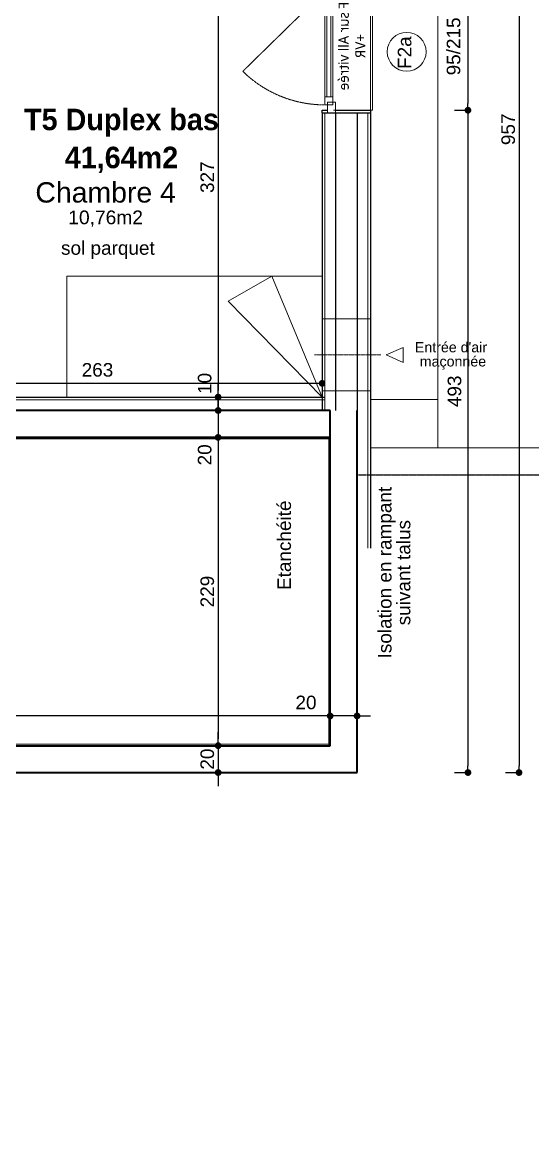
# Model space of a CAD drawing. Header units: centimetres. Extents: x 16433 to 114398, y -50094 to -12305.
# Drawn here: x 61934 to 62314, y -32709 to -31875 of the extents above; entities that cross this region are included whole.
import ezdxf

# ---------------------------------------------------------------- set-up
doc = ezdxf.new("R2010")
doc.units = ezdxf.units.CM
doc.header["$LTSCALE"] = 0.5
for name, pattern in [('prelem_vmc', [0.222222, 0.111111, -0.111111]), ('prlm_eu-4', [1.574803, 0.984252, -0.19685, 0.19685, -0.19685]), ('Style de ligne -2', [0.694425, 0.48607, -0.208355]), ('Style de ligne -7', [1.875, 0.625, -0.20828, 0.625, -0.20836, 0.06943, -0.13893])]:
    doc.linetypes.add(name, pattern=pattern)
doc.layers.get('0').update_dxf_attribs({"linetype": 'CONTINUOUS'})
doc.layers.get('DEFPOINTS').update_dxf_attribs({"linetype": 'CONTINUOUS'})
doc.layers.add('3-BAT C-Niveau-3', color=7, linetype='CONTINUOUS')
doc.styles.add('Geneva (bold)', font='')
doc.styles.add('Helvetica', font='')
doc.styles.add('Lucida Grande', font='')
doc.styles.get('Geneva (bold)').set_extended_font_data('Geneva', bold=True)
doc.styles.get('Helvetica').set_extended_font_data('Helvetica')
doc.styles.get('Lucida Grande').set_extended_font_data('Lucida Grande')
doc.dimstyles.new('IS', dxfattribs={"dimtxt": 10.08724, "dimasz": 5.007446, "dimexe": 2, "dimexo": 10, "dimgap": 3, "dimtad": 1, "dimdec": 1, "dimtxsty": 'Helvetica', "dimblk": 'DOT', "dimblk1": 'DOT', "dimblk2": 'DOT', "dimcen": 0, "dimdle": 10, "dimazin": 0, "dimtfac": 0.8, "dimtdec": 1, "dimtix": 1, "dimtmove": 0, "dimatfit": 0, "dimldrblk": 'VW_FILLEDARROW-1', "dimfxl": 10, "dimfxlon": 1, "dimfrac": 2, "dimtolj": 1, "dimarcsym": 0})

# ---------------------------------------------------------------- blocks, each defined once
blk = doc.blocks.new('Groupe-4-1')
at = {"color": 7, "linetype": 'Continuous', "lineweight": 13}
for p, q in [((17103.46, -47000.69), (17160.5, -46918.7)), ((17184.96, -46947.14), (17160.45, -46918.65)), ((17103.46, -47000.69), (17184.96, -46947.14)), ((17184.96, -46947.14), (17191.91, -46984.08))]:
    blk.add_line(p, q, dxfattribs=at)
at = {"color": 7, "linetype": 'Continuous', "lineweight": 13, "flags": 128}
blk.add_lwpolyline([(17068.11, -46814.01), (17156.54, -46797.26), (17191.89, -46983.94), (17103.46, -47000.69)], close=True, dxfattribs=at)
blk = doc.blocks.new('Sol parquet')
at = {"color": 7, "insert": (0, -0.78), "char_height": 10.0872, "width": 92.0341, "attachment_point": 2, "line_spacing_factor": 0.834288, "style": 'Helvetica'}
blk.add_mtext('\\pt41.872,83.623;sol parquet', dxfattribs=at)
blk = doc.blocks.new('Groupe-14-1')
at = {"color": 251, "linetype": 'Continuous', "lineweight": 5, "true_color": 0x555555, "flags": 128}
blk.add_lwpolyline([(17776.06, -46909.95), (17072.91, -47043.13), (17120.61, -47294.46), (17485.31, -47218.07, 0.067436), (18096.05, -47001.25), (18181.82, -46957.06), (18157.31, -46870.97), (18104.46, -46746.18, -0.010276), (18060.06, -46619.85), (18056.16, -46608.33, -0.020142), (17943.69, -46225.97), (17942.49, -46221.51, -0.027808), (17929.85, -46160.96), (17924.76, -46127.34), (17638.12, -46181.62), (17650.08, -46244.67), (17846.58, -46207.46), (17946.13, -46733.11), (17749.62, -46770.33)], format="xyb", close=True, dxfattribs=at)
at = {"color": 7, "linetype": 'Continuous', "lineweight": 5, "flags": 128}
for points in [[(17775.6, -46910.04), (17638.13, -46181.62), (17687.26, -46172.32), (17834.03, -46949.86), (17117.65, -47085.53), (17108.35, -47036.4)], [(17775.6, -46910.04), (17749.16, -46770.41), (17798.29, -46761.11), (17834.03, -46949.86), (17082.26, -47092.23), (17072.96, -47043.11)]]:
    blk.add_lwpolyline(points, close=True, dxfattribs=at)
at = {"color": 7, "rotation": 280.7235947438887}
blk.add_blockref('Sol parquet', (17188.53, -46822.4), dxfattribs=at)
at = {"color": 7}
blk.add_blockref('Groupe-4-1', (0, 0), dxfattribs=at)
at = {"color": 7, "insert": (17230.56, -46812.73), "char_height": 15.1309, "width": 135.169, "attachment_point": 2, "rotation": 280.72359, "line_spacing_factor": 0.834288, "style": 'Helvetica'}
blk.add_mtext('\\pt38.084,76.184,114.28;Chambre 4\\P{\\H0.6752x;10,76m2}\\P', dxfattribs=at)
blk = doc.blocks.new('PORTE FENETRE TYPE 3')
at = {"color": 7, "linetype": 'Style de ligne -2', "lineweight": 5}
blk.add_line((5.11, 14.73), (65.94, 76.94), dxfattribs=at)
at = {"color": 7, "linetype": 'Continuous', "lineweight": 25, "flags": 128}
for points in [[(-2, 18), (0, 18), (0, 14)], [(97, 18), (95, 18), (95, 14)], [(0, 7.7), (0, -18), (-2, -18)], [(95, 7.7), (95, -18), (97, -18)]]:
    blk.add_lwpolyline(points, dxfattribs=at)
at = {"color": 7, "linetype": 'Continuous', "lineweight": 13, "flags": 128}
for points in [[(-2, 14), (6, 14), (6, 8), (-2, 8)], [(4, 16), (10, 16), (10, 10), (4, 10)], [(10, 16), (85, 16), (85, 14.5), (10, 14.5)], [(10, 11.5), (85, 11.5), (85, 10), (10, 10)], [(85, 16), (91, 16), (91, 10), (85, 10)], [(89, 14), (97, 14), (97, 8), (89, 8)]]:
    blk.add_lwpolyline(points, close=True, dxfattribs=at)
blk.add_lwpolyline([(0, 9.5), (0, -19.5), (95, -19.5), (95, 9.5)], dxfattribs=at)
at = {"color": 7, "linetype": 'Style de ligne -2', "lineweight": 5}
blk.add_arc((4, 16), 87, 360, 44.53371, dxfattribs=at)
at = {"color": 7, "insert": (47.21, 5.79), "char_height": 7.6206, "width": 74.0523, "attachment_point": 2, "line_spacing_factor": 0.978845, "style": 'Lucida Grande'}
blk.add_mtext('\\pt9.7772,19.554,29.347,39.132,48.916,58.693,68.478,78.263;F sur All vitrée\\P+VR ', dxfattribs=at)
blk = doc.blocks.new('_DOT')
at = {"color": 0, "linetype": 'ByBlock', "lineweight": -2}
blk.add_line((-0.5, 0), (-1, 0), dxfattribs=at)
at = {"color": 0, "linetype": 'ByBlock', "const_width": 0.5}
blk.add_lwpolyline([(-0.25, 0, 1), (0.25, 0, 1)], format="xyb", close=True, dxfattribs=at)
blk = doc.blocks.new('*D1811')
at = {"layer": '3-BAT C-Niveau-3', "color": 0, "linetype": 'Continuous', "lineweight": -2, "transparency": 16777216}
for p, q in [((62293.6, -31476.32), (62305.6, -31476.32)), ((62303.6, -31481.33), (62303.6, -32428.38)), ((62293.6, -32433.39), (62305.6, -32433.39))]:
    blk.add_line(p, q, dxfattribs=at)
at = {"layer": 'DEFPOINTS', "color": 0, "linetype": 'Continuous', "transparency": 16777216}
for p in [(62193.1, -31476.32), (62183.1, -32433.39), (62303.6, -32433.39)]:
    blk.add_point(p, dxfattribs=at)
at = {"layer": '3-BAT C-Niveau-3', "color": 0, "linetype": 'Continuous', "lineweight": -2, "transparency": 16777216, "xscale": 5.007446289062499, "yscale": 5.007446289062499, "zscale": 5.007446289062499}
for p, rotation in [((62303.6, -31476.32), 90), ((62303.6, -32433.39), 270)]:
    blk.add_blockref('_DOT', p, dxfattribs=dict(at, rotation=rotation))
at = {"layer": '3-BAT C-Niveau-3', "color": 0, "linetype": 'Continuous', "lineweight": 5, "transparency": 16777216, "insert": (62295.55, -31954.86), "char_height": 10.087, "attachment_point": 5, "rotation": 90, "style": 'Helvetica'}
blk.add_mtext('\\A1;957', dxfattribs=at)
blk = doc.blocks.new('VW_FILLEDARROW-1')
at = {"color": 0, "linetype": 'Continuous', "lineweight": 5, "flags": 128}
blk.add_lwpolyline([(-2, 0.54), (0, 0), (-2, -0.54)], close=True, dxfattribs=at)
blk = doc.blocks.new('*D1899')
at = {"layer": '3-BAT C-Niveau-3', "color": 0, "linetype": 'Continuous', "lineweight": -2, "transparency": 16777216}
for p, q in [((62163.1, -32381.28), (62163.1, -32393.28)), ((61475.64, -32401.28), (61475.64, -32389.28)), ((62158.09, -32391.28), (61480.64, -32391.28))]:
    blk.add_line(p, q, dxfattribs=at)
at = {"layer": 'DEFPOINTS', "color": 0, "linetype": 'Continuous', "transparency": 16777216}
for p in [(62163.1, -32370.28), (61475.64, -32391.28), (61475.64, -32443.28)]:
    blk.add_point(p, dxfattribs=at)
at = {"layer": '3-BAT C-Niveau-3', "color": 0, "linetype": 'Continuous', "lineweight": -2, "transparency": 16777216, "xscale": 5.007446289062499, "yscale": 5.007446289062499, "zscale": 5.007446289062499, "rotation": 180}
blk.add_blockref('_DOT', (61475.64, -32391.28), dxfattribs=at)
at = {"layer": '3-BAT C-Niveau-3', "color": 0, "linetype": 'Continuous', "lineweight": -2, "transparency": 16777216, "xscale": 5.007446289062499, "yscale": 5.007446289062499, "zscale": 5.007446289062499}
blk.add_blockref('_DOT', (62163.1, -32391.28), dxfattribs=at)
at = {"layer": '3-BAT C-Niveau-3', "color": 0, "linetype": 'Continuous', "lineweight": 5, "transparency": 16777216, "insert": (61721.01, -32381.3), "char_height": 10.087, "attachment_point": 5, "style": 'Helvetica'}
blk.add_mtext('\\A1;687', dxfattribs=at)
blk = doc.blocks.new('*D1900')
at = {"layer": '3-BAT C-Niveau-3', "color": 0, "linetype": 'Continuous', "lineweight": -2, "transparency": 16777216}
for p, q in [((62163.1, -32381.28), (62163.1, -32393.28)), ((62158.09, -32391.28), (62153.08, -32391.28)), ((62183.1, -32391.28), (62163.1, -32391.28)), ((62183.1, -32401.28), (62183.1, -32389.28)), ((62188.1, -32391.28), (62193.11, -32391.28))]:
    blk.add_line(p, q, dxfattribs=at)
at = {"layer": 'DEFPOINTS', "color": 0, "linetype": 'Continuous', "transparency": 16777216}
for p in [(62163.1, -32370.28), (62163.1, -32391.28), (62183.1, -32675.36)]:
    blk.add_point(p, dxfattribs=at)
at = {"layer": '3-BAT C-Niveau-3', "color": 0, "linetype": 'Continuous', "lineweight": -2, "transparency": 16777216, "xscale": 5.007446289062499, "yscale": 5.007446289062499, "zscale": 5.007446289062499}
blk.add_blockref('_DOT', (62163.1, -32391.28), dxfattribs=at)
at = {"layer": '3-BAT C-Niveau-3', "color": 0, "linetype": 'Continuous', "lineweight": -2, "transparency": 16777216, "xscale": 5.007446289062499, "yscale": 5.007446289062499, "zscale": 5.007446289062499, "rotation": 180}
blk.add_blockref('_DOT', (62183.1, -32391.28), dxfattribs=at)
at = {"layer": '3-BAT C-Niveau-3', "color": 0, "linetype": 'Continuous', "lineweight": 5, "transparency": 16777216, "insert": (62145.11, -32381.3), "char_height": 10.087, "attachment_point": 5, "style": 'Helvetica'}
blk.add_mtext('\\A1;20', dxfattribs=at)
blk = doc.blocks.new('*D1914')
at = {"layer": '3-BAT C-Niveau-3', "color": 0, "linetype": 'Continuous', "lineweight": -2, "transparency": 16777216}
for p, q in [((62079.75, -32408.38), (62079.75, -32403.37)), ((62079.75, -32413.39), (62079.75, -32433.39)), ((62079.75, -32438.4), (62079.75, -32443.4))]:
    blk.add_line(p, q, dxfattribs=at)
at = {"layer": 'DEFPOINTS', "color": 0, "linetype": 'Continuous', "transparency": 16777216}
for p in [(62060.64, -32413.39), (62040.37, -32433.39), (62079.75, -32433.39)]:
    blk.add_point(p, dxfattribs=at)
at = {"layer": '3-BAT C-Niveau-3', "color": 0, "linetype": 'Continuous', "lineweight": -2, "transparency": 16777216, "xscale": 5.007446289062499, "yscale": 5.007446289062499, "zscale": 5.007446289062499}
for p, rotation in [((62079.75, -32413.39), 270), ((62079.75, -32433.39), 90)]:
    blk.add_blockref('_DOT', p, dxfattribs=dict(at, rotation=rotation))
at = {"layer": '3-BAT C-Niveau-3', "color": 0, "linetype": 'Continuous', "lineweight": 5, "transparency": 16777216, "insert": (62071.71, -32423.39), "char_height": 10.087, "attachment_point": 5, "rotation": 90, "style": 'Helvetica'}
blk.add_mtext('\\A1;20', dxfattribs=at)
blk = doc.blocks.new('*D1915')
at = {"layer": '3-BAT C-Niveau-3', "color": 0, "linetype": 'Continuous', "lineweight": -2, "transparency": 16777216}
blk.add_line((62079.75, -32189.07), (62079.75, -32408.38), dxfattribs=at)
at = {"layer": 'DEFPOINTS', "color": 0, "linetype": 'Continuous', "transparency": 16777216}
for p in [(62066.1, -32184.06), (62060.64, -32413.39), (62079.75, -32413.39)]:
    blk.add_point(p, dxfattribs=at)
at = {"layer": '3-BAT C-Niveau-3', "color": 0, "linetype": 'Continuous', "lineweight": -2, "transparency": 16777216, "xscale": 5.007446289062499, "yscale": 5.007446289062499, "zscale": 5.007446289062499}
for p, rotation in [((62079.75, -32184.06), 90), ((62079.75, -32413.39), 270)]:
    blk.add_blockref('_DOT', p, dxfattribs=dict(at, rotation=rotation))
at = {"layer": '3-BAT C-Niveau-3', "color": 0, "linetype": 'Continuous', "lineweight": 5, "transparency": 16777216, "insert": (62071.71, -32298.73), "char_height": 10.087, "attachment_point": 5, "rotation": 90, "style": 'Helvetica'}
blk.add_mtext('\\A1;229', dxfattribs=at)
blk = doc.blocks.new('*D1916')
at = {"layer": '3-BAT C-Niveau-3', "color": 0, "linetype": 'Continuous', "lineweight": -2, "transparency": 16777216}
for p, q in [((62079.75, -32159.06), (62079.75, -32154.05)), ((62079.75, -32164.06), (62079.75, -32184.06)), ((62079.75, -32189.07), (62079.75, -32194.08))]:
    blk.add_line(p, q, dxfattribs=at)
at = {"layer": 'DEFPOINTS', "color": 0, "linetype": 'Continuous', "transparency": 16777216}
for p in [(62066.1, -32164.06), (62066.1, -32184.06), (62079.75, -32184.06)]:
    blk.add_point(p, dxfattribs=at)
at = {"layer": '3-BAT C-Niveau-3', "color": 0, "linetype": 'Continuous', "lineweight": -2, "transparency": 16777216, "xscale": 5.007446289062499, "yscale": 5.007446289062499, "zscale": 5.007446289062499}
for p, rotation in [((62079.75, -32164.06), 270), ((62079.75, -32184.06), 90)]:
    blk.add_blockref('_DOT', p, dxfattribs=dict(at, rotation=rotation))
at = {"layer": '3-BAT C-Niveau-3', "color": 0, "linetype": 'Continuous', "lineweight": 5, "transparency": 16777216, "insert": (62069.77, -32197.04), "char_height": 10.087, "attachment_point": 5, "rotation": 90, "style": 'Helvetica'}
blk.add_mtext('\\A1;20', dxfattribs=at)
blk = doc.blocks.new('*D1917')
at = {"layer": '3-BAT C-Niveau-3', "color": 0, "linetype": 'Continuous', "lineweight": -2, "transparency": 16777216}
for p, q in [((62079.75, -32149.06), (62079.75, -32144.05)), ((62079.75, -32154.06), (62079.75, -32164.06)), ((62079.75, -32169.07), (62079.75, -32174.08))]:
    blk.add_line(p, q, dxfattribs=at)
at = {"layer": 'DEFPOINTS', "color": 0, "linetype": 'Continuous', "transparency": 16777216}
for p in [(62045.6, -32154.06), (62066.1, -32164.06), (62079.75, -32164.06)]:
    blk.add_point(p, dxfattribs=at)
at = {"layer": '3-BAT C-Niveau-3', "color": 0, "linetype": 'Continuous', "lineweight": -2, "transparency": 16777216, "xscale": 5.007446289062499, "yscale": 5.007446289062499, "zscale": 5.007446289062499}
for p, rotation in [((62079.75, -32154.06), 270), ((62079.75, -32164.06), 90)]:
    blk.add_blockref('_DOT', p, dxfattribs=dict(at, rotation=rotation))
at = {"layer": '3-BAT C-Niveau-3', "color": 0, "linetype": 'Continuous', "lineweight": 5, "transparency": 16777216, "insert": (62069.77, -32143.89), "char_height": 10.087, "attachment_point": 5, "rotation": 90, "style": 'Helvetica'}
blk.add_mtext('\\A1;10', dxfattribs=at)
blk = doc.blocks.new('*D1918')
at = {"layer": '3-BAT C-Niveau-3', "color": 0, "linetype": 'Continuous', "lineweight": -2, "transparency": 16777216}
blk.add_line((62079.75, -31831.85), (62079.75, -32149.06), dxfattribs=at)
at = {"layer": 'DEFPOINTS', "color": 0, "linetype": 'Continuous', "transparency": 16777216}
for p in [(62112.25, -31826.85), (62045.6, -32154.06), (62079.75, -32154.06)]:
    blk.add_point(p, dxfattribs=at)
at = {"layer": '3-BAT C-Niveau-3', "color": 0, "linetype": 'Continuous', "lineweight": -2, "transparency": 16777216, "xscale": 5.007446289062499, "yscale": 5.007446289062499, "zscale": 5.007446289062499}
for p, rotation in [((62079.75, -31826.85), 90), ((62079.75, -32154.06), 270)]:
    blk.add_blockref('_DOT', p, dxfattribs=dict(at, rotation=rotation))
at = {"layer": '3-BAT C-Niveau-3', "color": 0, "linetype": 'Continuous', "lineweight": 5, "transparency": 16777216, "insert": (62071.71, -31990.46), "char_height": 10.087, "attachment_point": 5, "rotation": 90, "style": 'Helvetica'}
blk.add_mtext('\\A1;327', dxfattribs=at)
blk = doc.blocks.new('Groupe-36-1')
at = {"color": 7, "linetype": 'Continuous', "lineweight": 5}
blk.add_circle((17367.58, -47014.7), 14.45, dxfattribs=at)
at = {"color": 7, "insert": (17353.77, -47010.59), "char_height": 10.0872, "width": 24.3155, "attachment_point": 1, "rotation": 10.72359, "line_spacing_factor": 0.834288, "style": 'Helvetica'}
blk.add_mtext('\\pt6.9612,13.92,20.881;F2a', dxfattribs=at)
blk = doc.blocks.new('*D1926')
at = {"layer": '3-BAT C-Niveau-3', "color": 0, "linetype": 'Continuous', "lineweight": -2, "transparency": 16777216}
for p, q in [((62255.6, -31940.68), (62267.6, -31940.68)), ((62265.6, -31945.68), (62265.6, -32428.38)), ((62255.6, -32433.39), (62267.6, -32433.39))]:
    blk.add_line(p, q, dxfattribs=at)
at = {"layer": 'DEFPOINTS', "color": 0, "linetype": 'Continuous', "transparency": 16777216}
for p in [(62189.42, -31940.68), (62178.1, -32433.39), (62265.6, -32433.39)]:
    blk.add_point(p, dxfattribs=at)
at = {"layer": '3-BAT C-Niveau-3', "color": 0, "linetype": 'Continuous', "lineweight": -2, "transparency": 16777216, "xscale": 5.007446289062499, "yscale": 5.007446289062499, "zscale": 5.007446289062499}
for p, rotation in [((62265.6, -31940.68), 90), ((62265.6, -32433.39), 270)]:
    blk.add_blockref('_DOT', p, dxfattribs=dict(at, rotation=rotation))
at = {"layer": '3-BAT C-Niveau-3', "color": 0, "linetype": 'Continuous', "lineweight": 5, "transparency": 16777216, "insert": (62255.61, -32149.78), "char_height": 10.087, "attachment_point": 5, "rotation": 90, "style": 'Helvetica'}
blk.add_mtext('\\A1;493', dxfattribs=at)
blk = doc.blocks.new('*D1927')
at = {"layer": '3-BAT C-Niveau-3', "color": 0, "linetype": 'Continuous', "lineweight": -2, "transparency": 16777216}
for p, q in [((62255.6, -31845.68), (62267.6, -31845.68)), ((62265.6, -31850.68), (62265.6, -31935.67)), ((62255.6, -31940.68), (62267.6, -31940.68))]:
    blk.add_line(p, q, dxfattribs=at)
at = {"layer": 'DEFPOINTS', "color": 0, "linetype": 'Continuous', "transparency": 16777216}
for p in [(62180.25, -31845.68), (62189.42, -31940.68), (62265.6, -31940.68)]:
    blk.add_point(p, dxfattribs=at)
at = {"layer": '3-BAT C-Niveau-3', "color": 0, "linetype": 'Continuous', "lineweight": -2, "transparency": 16777216, "xscale": 5.007446289062499, "yscale": 5.007446289062499, "zscale": 5.007446289062499}
for p, rotation in [((62265.6, -31845.68), 90), ((62265.6, -31940.68), 270)]:
    blk.add_blockref('_DOT', p, dxfattribs=dict(at, rotation=rotation))
at = {"layer": '3-BAT C-Niveau-3', "color": 0, "linetype": 'Continuous', "lineweight": 5, "transparency": 16777216, "insert": (62254.91, -31893.18), "char_height": 10.087, "attachment_point": 5, "rotation": 90, "style": 'Helvetica'}
blk.add_mtext('\\A1;95/215', dxfattribs=at)
blk = doc.blocks.new('*D1934')
at = {"layer": '3-BAT C-Niveau-3', "color": 0, "linetype": 'Continuous', "lineweight": -2, "transparency": 16777216}
blk.add_line((62152.09, -32143.86), (61898.69, -32143.86), dxfattribs=at)
at = {"layer": 'DEFPOINTS', "color": 0, "linetype": 'Continuous', "transparency": 16777216}
for p in [(62157.1, -32080.85), (61893.68, -32143.86), (61893.68, -32143.86)]:
    blk.add_point(p, dxfattribs=at)
at = {"layer": '3-BAT C-Niveau-3', "color": 0, "linetype": 'Continuous', "lineweight": -2, "transparency": 16777216, "xscale": 5.007446289062499, "yscale": 5.007446289062499, "zscale": 5.007446289062499, "rotation": 180}
blk.add_blockref('_DOT', (61893.68, -32143.86), dxfattribs=at)
at = {"layer": '3-BAT C-Niveau-3', "color": 0, "linetype": 'Continuous', "lineweight": -2, "transparency": 16777216, "xscale": 5.007446289062499, "yscale": 5.007446289062499, "zscale": 5.007446289062499}
blk.add_blockref('_DOT', (62157.1, -32143.86), dxfattribs=at)
at = {"layer": '3-BAT C-Niveau-3', "color": 0, "linetype": 'Continuous', "lineweight": 5, "transparency": 16777216, "insert": (61989.98, -32133.87), "char_height": 10.087, "attachment_point": 5, "style": 'Helvetica'}
blk.add_mtext('\\A1;263', dxfattribs=at)
blk = doc.blocks.new('MTC 125-H3')
at = {"color": 8, "linetype": 'prlm_eu-4', "lineweight": 18, "true_color": 0x808080}
for q in [(0, 25.57), (0, 19.68)]:
    blk.add_line((0, -23.6), q, dxfattribs=at)
at = {"color": 7, "linetype": 'Continuous', "lineweight": 18, "flags": 128}
blk.add_lwpolyline([(3.09, 42.18), (-3.09, 42.18), (-5.59, 42.18), (0, 29.68), (5.59, 42.18)], close=True, dxfattribs=at)
at = {"color": 7, "linetype": 'Continuous', "lineweight": 13, "flags": 128}
blk.add_lwpolyline([(-26.8, 18.02), (26.8, 18.02), (26.8, -18), (-26.8, -18)], close=True, dxfattribs=at)
at = {"color": 1, "linetype": 'prelem_vmc', "lineweight": 13, "flags": 128}
blk.add_lwpolyline([(-26.8, 18.02), (26.8, 18.02), (26.8, -18), (-26.8, -18)], close=True, dxfattribs=at)
at = {"color": 7, "insert": (-9.53, 77.85), "char_height": 7.5654, "width": 70.8268, "attachment_point": 2, "rotation": 90, "line_spacing_factor": 0.834288, "style": 'Helvetica'}
blk.add_mtext("\\pt41.867,83.598;Entrée d'air\\P maçonnée", dxfattribs=at)

msp = doc.modelspace()

# ---------------------------------------------------------------- linework, layer by layer
at = {"layer": '3-BAT C-Niveau-3', "color": 7, "linetype": 'Continuous', "lineweight": 5}
for p, q in [((62157.095, -31942.677), (62157.095, -32164.063)), ((62159.095, -31942.677), (62159.095, -32164.063)), ((62183.095, -31942.677), (62183.095, -32164.063)), ((62191.095, -31942.677), (62191.095, -32164.063)), ((62193.095, -31942.677), (62193.095, -32164.063)), ((60664.284, -32154.063), (62159.095, -32154.063)), ((60664.284, -32156.063), (62159.095, -32156.063)), ((60664.284, -32164.063), (62159.095, -32164.063)), ((62163.095, -32164.063), (60668.284, -32164.063)), ((62163.095, -32413.389), (62163.095, -32164.063)), ((62183.095, -32433.389), (62183.095, -32164.063)), ((62183.095, -32164.063), (62183.095, -32266.357)), ((62191.095, -32164.063), (62191.095, -32266.357)), ((62193.095, -32164.063), (62193.095, -32266.357)), ((62163.095, -32184.063), (61153.596, -32184.063)), ((61475.637, -32413.389), (62163.095, -32413.389)), ((61495.637, -32433.389), (62183.095, -32433.389))]:
    msp.add_line(p, q, dxfattribs=at)
at = {"layer": '3-BAT C-Niveau-3', "color": 7, "linetype": 'Continuous', "lineweight": 25}
for p, q in [((62157.095, -31942.677), (62157.095, -32164.063)), ((62157.095, -31942.677), (62193.095, -31942.677)), ((62167.095, -31942.677), (62167.095, -32164.063)), ((62183.095, -31942.677), (62183.095, -32164.063)), ((62193.095, -31942.677), (62193.095, -32164.063)), ((60664.284, -32154.063), (62159.095, -32154.063)), ((60664.284, -32164.063), (62159.095, -32164.063)), ((62183.095, -32164.063), (62183.095, -32266.357)), ((62193.095, -32164.063), (62193.095, -32266.357))]:
    msp.add_line(p, q, dxfattribs=at)
at = {"layer": '3-BAT C-Niveau-3', "color": 7, "linetype": 'Continuous', "lineweight": 35}
for p, q in [((62163.095, -32164.063), (60668.284, -32164.063)), ((62163.095, -32413.389), (62163.095, -32164.063)), ((62183.095, -32433.389), (62183.095, -32164.063)), ((62163.095, -32184.063), (60668.284, -32184.063)), ((61475.637, -32413.389), (62163.095, -32413.389)), ((61495.637, -32433.389), (62183.095, -32433.389))]:
    msp.add_line(p, q, dxfattribs=at)
at = {"layer": '3-BAT C-Niveau-3', "color": 7, "linetype": 'Continuous', "lineweight": 5, "flags": 128}
msp.add_lwpolyline([(60668.284, -32184.063), (60668.284, -32488.922), (61475.637, -32488.922), (61475.637, -32413.389), (62163.095, -32413.389), (62163.095, -32184.063)], close=True, dxfattribs=at)
at = {"layer": '3-BAT C-Niveau-3', "color": 7, "linetype": 'Continuous', "lineweight": 13, "flags": 128}
for points in [[(60668.517, -32185.063), (60668.517, -32184.063), (62162.095, -32184.063), (62162.095, -32185.063)], [(62162.095, -32184.063), (62163.095, -32184.063), (62163.095, -32413.389), (62162.095, -32413.389)], [(62527.517, -32211.927), (62193.095, -32211.927), (62193.095, -32191.927), (62527.517, -32191.927)], [(61474.637, -32413.389), (61474.637, -32412.389), (62163.095, -32412.389), (62163.095, -32413.389)]]:
    msp.add_lwpolyline(points, close=True, dxfattribs=at)
at = {"layer": '3-BAT C-Niveau-3', "color": 7, "linetype": 'Style de ligne -7', "lineweight": 25, "flags": 128}
msp.add_lwpolyline([(64187.816, -32211.357), (64194.751, -34233.357), (59154.751, -34233.357), (59154.751, -32374.277), (60648.284, -32374.277), (60648.284, -32508.922), (61495.637, -32508.922), (61495.637, -32433.389), (62183.095, -32433.389), (62183.095, -32211.948)], close=True, dxfattribs=at)

# ---------------------------------------------------------------- block references
at = {"layer": '3-BAT C-Niveau-3', "color": 7}
for name, p, rotation in [('Groupe-14-1', (12794.751, -40213.357), 79.27640525611221), ('Groupe-36-1', (12794.751, -40213.357), 79.27640525611221), ('MTC 125-H3', (62175.109, -32122.724), 270.0000000000007)]:
    msp.add_blockref(name, p, dxfattribs=dict(at, rotation=rotation))
at = {"layer": '3-BAT C-Niveau-3', "color": 7, "xscale": -1, "rotation": 90.00000000000144}
msp.add_blockref('PORTE FENETRE TYPE 3', (62175.095, -31845.677), dxfattribs=at)

# ---------------------------------------------------------------- texts
at = {"layer": '3-BAT C-Niveau-3', "color": 7, "insert": (62007.849, -31963.458), "char_height": 15.98524, "width": 185.42882, "attachment_point": 5, "line_spacing_factor": 1.060906, "style": 'Geneva (bold)'}
msp.add_mtext('\\pt41.865,83.171,124.53;T5 Duplex bas\\P41,64m2', dxfattribs=at)
at = {"layer": '3-BAT C-Niveau-3', "color": 7, "char_height": 10.08724, "attachment_point": 2, "rotation": 90, "line_spacing_factor": 0.834288, "style": 'Helvetica'}
for s, insert, width in [('\\pt41.872,83.512,125.28,167.25,209.01;Isolation en rampant\\Psuivant talus\\P\\P', (62198.614, -32284.66), 166.00714), ('\\pt38.079,75.846,113.88;Etanchéité\\P', (62123.861, -32264.277), 80.50578)]:
    msp.add_mtext(s, dxfattribs=dict(at, insert=insert, width=width))

# ---------------------------------------------------------------- dimensions: what is measured, and where the dimension line sits
at = {"layer": '3-BAT C-Niveau-3', "color": 7, "linetype": 'Continuous', "lineweight": 5}
for base, p1, p2, override, picture, middle in [((62303.596, -32433.389), (62193.095, -31476.323), (62183.095, -32433.389), {"dimtxt": 10.08724, "dimdec": 0, "dimpost": '<>', "dimtxsty": 'Helvetica', "dimtmove": 2}, '*D1811', (62295.552, -31954.856)), ((62079.751, -32154.063), (62112.251, -31826.848), (62045.596, -32154.063), {"dimtxt": 10.08724, "dimdec": 0, "dimpost": '<>', "dimtxsty": 'Helvetica', "dimse1": 1, "dimse2": 1, "dimtmove": 2}, '*D1918', (62071.708, -31990.455)), ((62265.596, -31940.677), (62180.245, -31845.677), (62189.423, -31940.677), {"dimtxt": 10.08724, "dimdec": 0, "dimpost": '<>/215', "dimtxsty": 'Helvetica', "dimtmove": 2}, '*D1927', (62254.911, -31893.177)), ((62079.751, -32413.389), (62066.096, -32184.063), (62060.64, -32413.389), {"dimtxt": 10.08724, "dimdec": 0, "dimpost": '<>', "dimtxsty": 'Helvetica', "dimse1": 1, "dimse2": 1, "dimtmove": 2}, '*D1915', (62071.708, -32298.726)), ((62079.751, -32433.389), (62060.64, -32413.389), (62040.372, -32433.389), {"dimtxt": 10.08724, "dimdec": 0, "dimpost": '<>', "dimtxsty": 'Helvetica', "dimse1": 1, "dimse2": 1, "dimtmove": 2}, '*D1914', (62071.708, -32423.389))]:
    dim = msp.add_linear_dim(base=base, p1=p1, p2=p2, angle=90, dimstyle='IS', override=override, dxfattribs=at)
    dim.commit()
    dim.dimension.update_dxf_attribs({"geometry": picture, "text_midpoint": middle})
for base, p1, p2, override, picture, middle in [((62265.596, -32433.389), (62189.423, -31940.677), (62178.095, -32433.389), {"dimtxt": 10.08724, "dimdec": 0, "dimpost": '<>', "dimtxsty": 'Helvetica', "dimtmove": 2}, '*D1926', (62255.611, -32149.777)), ((62079.751, -32164.063), (62045.596, -32154.063), (62066.096, -32164.063), {"dimtxt": 10.08724, "dimdec": 0, "dimpost": '<>', "dimtxsty": 'Helvetica', "dimse1": 1, "dimse2": 1, "dimtix": 0, "dimtmove": 2}, '*D1917', (62069.766, -32143.893)), ((62079.751, -32184.063), (62066.096, -32164.063), (62066.096, -32184.063), {"dimtxt": 10.08724, "dimdec": 0, "dimpost": '<>', "dimtxsty": 'Helvetica', "dimse1": 1, "dimse2": 1, "dimtix": 0, "dimtmove": 2}, '*D1916', (62069.766, -32197.045))]:
    dim = msp.add_linear_dim(base=base, p1=p1, p2=p2, angle=90, dimstyle='IS', override=override, dxfattribs=at)
    dim.commit()
    dim.dimension.update_dxf_attribs({"geometry": picture, "text_midpoint": middle, "dimtype": 160})
for base, p1, p2, override, picture, middle in [((61893.678, -32143.857), (62157.095, -32080.847), (61893.678, -32143.857), {"dimtxt": 10.08724, "dimdec": 0, "dimpost": '<>', "dimtxsty": 'Helvetica', "dimse1": 1, "dimse2": 1, "dimtmove": 2}, '*D1934', (61989.984, -32133.872)), ((61475.637, -32391.28), (62163.095, -32370.28), (61475.637, -32443.28), {"dimtxt": 10.08724, "dimdec": 0, "dimpost": '<>', "dimtxsty": 'Helvetica', "dimtmove": 2}, '*D1899', (61721.006, -32381.295)), ((62163.095, -32391.28), (62183.095, -32675.357), (62163.095, -32370.28), {"dimtxt": 10.08724, "dimdec": 0, "dimpost": '<>', "dimtxsty": 'Helvetica', "dimtix": 0, "dimtmove": 2}, '*D1900', (62145.111, -32381.295))]:
    dim = msp.add_linear_dim(base=base, p1=p1, p2=p2, dimstyle='IS', override=override, dxfattribs=at)
    dim.commit()
    dim.dimension.update_dxf_attribs({"geometry": picture, "text_midpoint": middle, "dimtype": 160})

doc.saveas('drawing.dxf')
